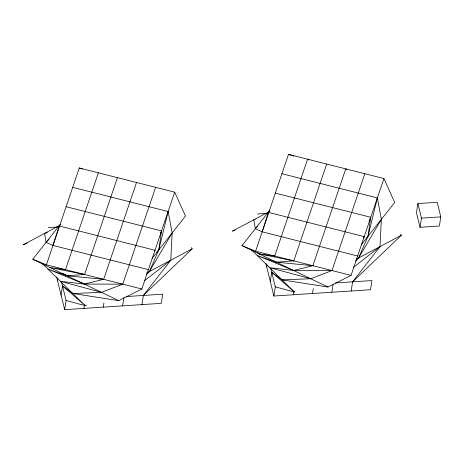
<?xml version="1.0" encoding="UTF-8"?>
<svg xmlns="http://www.w3.org/2000/svg" width="464" height="464" viewBox="0 0 464 464"><rect width="100%" height="100%" fill="white"/><g stroke="black" fill="none" stroke-linecap="round" stroke-linejoin="round"><path stroke-width="0.7" d="M141.949 304.61L143.388 295.446L170.775 260.229L172.132 232.974L168.13 211.532L72.697 187.34M351.173 290.992L352.611 281.828L379.999 246.61L381.356 219.356L377.36 197.919L281.921 173.722M66.12 206.706L161.559 230.898L158.787 249.893L149.391 271.591L146.351 274.601M275.349 193.088L370.782 217.285L368.01 236.275L358.614 257.972L355.575 260.988M57.507 280.5L57.838 278.383M61.074 295.069L62.507 285.905L72.825 293.492L118.738 300.643L141.833 288.997L174.708 192.171L79.274 167.974L46.394 264.799L32.753 259.243L60.337 224.286M126.202 296.56L162.713 294.188L161.275 303.352L64.641 309.645L66.074 300.475L61.66 282.431M83.967 308.386L84.518 304.86M103.292 307.127L103.959 302.893M122.624 305.869L123.946 297.407M266.73 266.881L267.061 264.764M270.297 281.451L271.73 272.287L282.048 279.873L327.967 287.025L351.057 275.378L383.931 178.553L288.498 154.355L255.618 251.186L241.976 245.63L270.007 210.105M335.431 282.947L371.937 280.569L370.498 289.739L273.864 296.026L275.297 286.856L270.709 268.122M293.19 294.768L293.631 291.949M312.516 293.509L313.293 288.573M331.847 292.25L333.059 284.496M417.907 203.557L416.469 212.721L420.036 227.29L439.367 226.038L440.8 216.868L437.233 202.298L417.907 203.557L421.474 218.126L420.036 227.29M168.13 211.532L158.787 249.893L156.832 251.993M377.36 197.919L368.01 236.275L367.03 237.324M148.405 269.63L52.971 245.439L59.45 225.411L59.549 226.072L154.982 250.264L154.274 251.488M357.628 256.012L262.195 231.82L268.673 211.793L268.772 212.454L364.205 236.646L363.498 237.875M98.362 172.811L65.482 269.642L49.95 267.525L84.57 274.479L117.45 177.654M155.62 187.328L122.745 284.159L101.541 292.361L60.419 281.312L84.344 284.084L103.658 279.316L136.532 182.491M307.586 159.198L308.85 159.894L307.586 159.198L274.705 256.024L259.173 253.907L257.45 252.636M364.843 173.716L331.969 270.541L293.567 270.466L257.236 255.513L276.37 262.189L293.793 260.861L326.673 164.036M331.969 270.541L310.764 278.748L269.642 267.693L293.567 270.466L312.881 265.704L345.761 168.873L346.892 169.778M160.387 233.514L161.559 230.898M369.025 221.2L370.782 217.285M172.132 232.974L149.391 271.591L146.908 273.052M381.356 219.356L358.614 257.972L356.132 259.44M154.164 251.459L154.982 250.264M363.387 237.841L364.205 236.646M152.111 258.349L185.484 216.056L174.708 192.171M361.334 244.731L394.707 202.443L383.931 178.553M52.971 245.439L46.098 242.33L49.08 239.285M262.195 231.82L255.322 228.711L257.81 226.177M143.388 295.446L192.16 248.866L191.441 247.619M352.611 281.828L401.389 235.248L400.664 234.007M144.565 280.691L170.775 260.229M353.22 267.519L379.999 246.61M60.314 225.057L23.2 244.772L27.173 243.119M86.49 305.005L85.231 305.672L66.074 300.475M146.873 272.925L192.16 248.866M269.538 211.439L232.423 231.153L235.074 230.051M356.097 259.306L401.389 235.248M47.293 232.58L44.585 233.409L46.098 242.33M255.165 219.379L253.808 219.791L255.322 228.711M84.57 274.479L67.147 275.802L48.012 269.132L84.344 284.084L122.745 284.159M48.239 227.615L57.548 227.006M257.462 213.997L266.771 213.388M421.474 218.126L440.8 216.868M282.048 279.873L310.764 278.748M72.825 293.492L101.541 292.361M312.881 265.704L276.37 262.189L274.514 261.075M103.658 279.316L67.147 275.802L63.435 273.586M293.793 260.861L259.173 253.907L258.083 252.979M255.618 251.186L351.057 275.378M46.394 264.799L141.833 288.997M275.297 286.856L294.454 292.053L251.552 249.934M288.498 154.355L293.892 156.142M79.274 167.974L82.644 169.087M241.976 245.63L327.967 287.025M32.753 259.243L118.738 300.643M271.73 272.287L294.454 292.053M62.507 285.905L85.231 305.672L42.328 263.546M265.878 263.413L273.864 296.026M56.654 277.025L64.641 309.645"/></g></svg>
